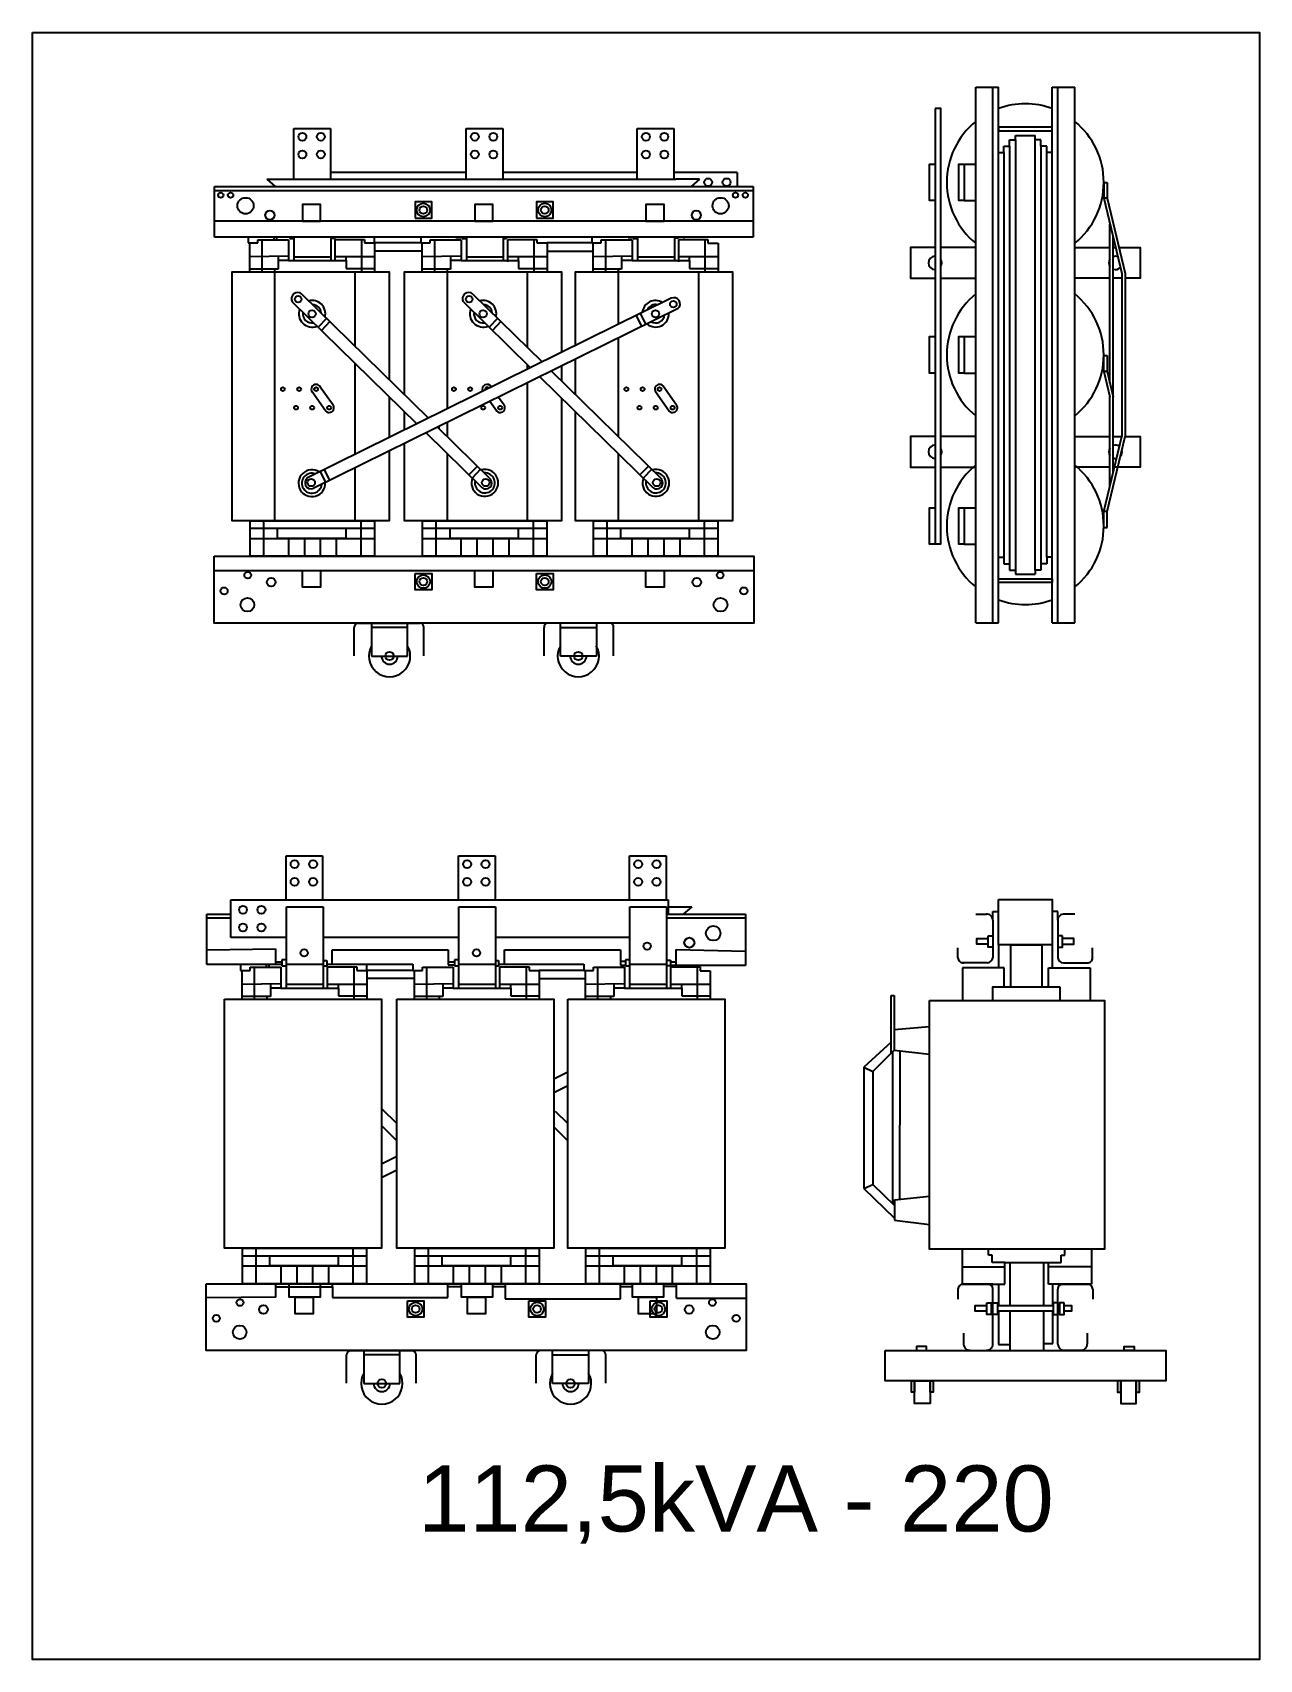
# Model space of a CAD drawing. Header units: millimetres. Extents: x 18098 to 54149, y 8095 to 18524.
# Drawn here: x 21424 to 23988, y 15127 to 18524 of the extents above; entities that cross this region are included whole.
import ezdxf

# ---------------------------------------------------------------- set-up
doc = ezdxf.new("R2010")
doc.units = ezdxf.units.MM
for name, color, linetype in [('BOBINA', 2, 'Continuous'), ('CULATRA', 1, 'Continuous'), ('DETALHE', 3, 'Continuous'), ('L1', 1, 'Continuous'), ('L2', 2, 'Continuous')]:
    doc.layers.add(name, color=color, linetype=linetype)
doc.styles.get("Standard").update_dxf_attribs({"font": 'arial.ttf'})

msp = doc.modelspace()

# ---------------------------------------------------------------- linework, layer by layer
at = {"layer": 'BOBINA'}
for points in [[(22169.4, 17649.6), (22169.4, 17504), (21841.4, 17504), (21841.4, 18024.2), (22169.4, 18024.2), (22169.4, 17799)], [(22201.7, 17767.3), (22201.7, 18024.2), (22529.7, 18024.2), (22529.7, 17855.7)], [(22558.9, 17870.1), (22558.9, 18024.2), (22886.9, 18024.2), (22886.9, 17504), (22558.9, 17504), (22558.9, 17651.1)], [(22558.9, 17767.3), (22558.9, 17841.7)], [(22529.7, 17827.3), (22529.7, 17796)], [(22169.4, 17763.3), (22169.4, 17728.7)], [(22529.7, 17760.3), (22529.7, 17665.5)], [(22169.4, 17728.7), (22169.4, 17678)], [(22201.7, 17693.9), (22201.7, 17731.6)], [(22558.9, 17651.1), (22558.9, 17731.6)], [(22529.7, 17665.5), (22529.7, 17504), (22201.7, 17504), (22201.7, 17665.5)]]:
    msp.add_lwpolyline(points, dxfattribs=at)
for points in [[(21825.2, 16505.4), (22153.2, 16505.4), (22153.2, 15985.1), (21825.2, 15985.1)], [(22185.5, 16505.4), (22513.5, 16505.4), (22513.5, 15985.1), (22185.5, 15985.1)], [(22542.8, 16505.4), (22870.8, 16505.4), (22870.8, 15985.1), (22542.8, 15985.1)], [(23298.3, 16502.6), (23664, 16502.6), (23664, 15983.3), (23298.3, 15983.3)]]:
    msp.add_lwpolyline(points, close=True, dxfattribs=at)
at = {"layer": 'CULATRA'}
for p, q in [((21913.7, 18217.3), (21931.1, 18201.8)), ((22330.5, 18231.6), (22046.7, 18231.6)), ((22687.7, 18231.6), (22407, 18231.6)), ((22896.2, 18231.6), (22764.3, 18231.6)), ((22817.7, 18217.3), (22768.4, 18217.3)), ((22817.7, 18217.3), (22800.2, 18201.8)), ((22896.2, 18231.6), (22896.2, 18201.8)), ((21804.8, 18096.6), (21804.8, 18201.8)), ((21804.8, 18201.8), (22930.1, 18201.8)), ((21804.8, 18194.1), (22930.1, 18194.1)), ((22930.1, 18201.8), (22930.1, 18096.6)), ((22930.1, 18129.6), (21804.8, 18129.6)), ((22930.1, 18096.6), (21804.8, 18096.6)), ((21875.1, 18096.6), (21875.1, 18084.3)), ((21875.1, 18084.3), (21878.3, 18084.3)), ((21928.9, 18096.6), (21928.9, 18091)), ((21934.3, 18096.6), (21934.3, 18091)), ((21961.8, 18096.6), (21961.8, 18093.8)), ((21961.8, 18093.8), (21971.2, 18093.8)), ((22055.5, 18093.3), (22047.7, 18093.3)), ((22055.5, 18096.6), (22055.5, 18093.3)), ((22139, 18084.3), (22139, 18097.4)), ((22235.4, 18084.3), (22139, 18084.3)), ((22235.4, 18096.6), (22235.4, 18084.3)), ((22235.4, 18084.3), (22238.6, 18084.3)), ((22308.7, 18096.6), (22308.7, 18095.9)), ((22308.7, 18095.9), (22322.1, 18095.9)), ((22322.1, 18096.6), (22322.1, 18093.8)), ((22322.1, 18093.8), (22331.5, 18093.8)), ((22414, 18093), (22408, 18093)), ((22414, 18096.6), (22414, 18093)), ((22592.7, 18084.3), (22499.3, 18084.3)), ((22592.7, 18097.4), (22592.7, 18084.3)), ((22592.7, 18084.3), (22595.9, 18084.3)), ((22668.8, 18096.6), (22668.8, 18095.4)), ((22668.8, 18095.4), (22679.4, 18095.4)), ((22679.4, 18096.6), (22679.4, 18093.8)), ((22679.4, 18093.8), (22688.8, 18093.8)), ((22773.4, 18094), (22765.3, 18094)), ((22773.4, 18096.6), (22773.4, 18094)), ((22785.6, 18094.2), (22785.6, 18096.6)), ((22139, 18068.1), (22238.6, 18068.1)), ((22499.3, 18067.3), (22595.9, 18067.3)), ((21930.2, 18024.2), (21930.2, 17504)), ((22097.8, 18024.2), (22097.8, 17869)), ((22290.5, 18024.2), (22290.5, 17783.5)), ((22458.1, 18024.2), (22458.1, 17866.1)), ((22647.8, 18024.2), (22647.8, 17914)), ((22815.4, 18024.2), (22815.4, 17504)), ((21987.3, 17977.2), (22251.5, 17718.5)), ((22344.6, 17977.2), (22489.1, 17835.7)), ((21967.2, 17961.3), (22227.3, 17706.6)), ((22758.7, 17968.7), (21999, 17594)), ((22772.9, 17947.3), (22010.9, 17571.4)), ((22324.5, 17961.3), (22464.9, 17823.8)), ((22694.1, 17936.8), (22705.4, 17913.9)), ((22038.8, 17926.8), (22021, 17908.6)), ((22045.7, 17920), (22027.9, 17901.8)), ((22396.1, 17926.8), (22378.2, 17908.6)), ((22403, 17920), (22385.2, 17901.8)), ((22685.4, 17932.5), (22696.7, 17909.6)), ((22647.8, 17885.5), (22647.8, 17680.3)), ((22097.8, 17833.4), (22097.8, 17658.6)), ((22458.1, 17830.4), (22458.1, 17820.4)), ((22484.2, 17804.9), (22720.6, 17573.3)), ((22508.4, 17816.8), (22738.8, 17591.2)), ((22036.4, 17733.8), (22008.6, 17773.1)), ((22024.1, 17785.9), (22052.3, 17746.1)), ((22290.5, 17783.5), (22290.5, 17737.7)), ((22381.3, 17785.9), (22383.1, 17783.4)), ((22458.1, 17792), (22458.1, 17661.6)), ((22754, 17733.8), (22726.2, 17773.1)), ((22741.6, 17785.9), (22769.9, 17746.1)), ((22393.7, 17733.8), (22379.8, 17753.4)), ((22398, 17762.4), (22409.6, 17746.1)), ((22270.8, 17699.6), (22381.5, 17591.2)), ((22273.2, 17700.8), (22273.2, 17697.2)), ((22290.5, 17709.3), (22290.5, 17680.3)), ((22246.6, 17687.7), (22363.3, 17573.3)), ((22097.8, 17658.6), (22097.8, 17642.7)), ((22290.5, 17644.6), (22290.5, 17504)), ((22458.1, 17661.6), (22458.1, 17504)), ((22647.8, 17644.6), (22647.8, 17607.3)), ((22025.1, 17607), (22036.5, 17584.2)), ((22033.6, 17611.2), (22045, 17588.4)), ((22097.8, 17614.3), (22097.8, 17504)), ((22353.9, 17618.2), (22336, 17600)), ((22360.6, 17611.6), (22342.8, 17593.4)), ((22647.8, 17607.3), (22647.8, 17504)), ((22711.1, 17618.2), (22693.3, 17600)), ((22717.9, 17611.6), (22700.1, 17593.4)), ((21803.7, 17400.6), (22931.4, 17400.6)), ((22132.8, 17290.6), (22132.8, 17221.8)), ((22208, 17281.3), (22132.8, 17281.3)), ((22208, 17221.8), (22208, 17290.6)), ((22527.1, 17221.8), (22527.1, 17290.6)), ((22527.1, 17281.3), (22602.3, 17281.3)), ((22602.3, 17290.6), (22602.3, 17221.8)), ((22132.8, 17221.8), (22208, 17221.8)), ((22602.3, 17221.8), (22527.1, 17221.8)), ((21788.6, 16577.7), (21788.6, 16682.9)), ((21788.6, 16682.9), (21838.9, 16682.9)), ((22749.1, 16682.9), (22914, 16682.9)), ((22752.2, 16712.7), (22752.2, 16682.9)), ((22752.2, 16698.4), (22801.5, 16698.4)), ((22801.5, 16698.4), (22784, 16682.9)), ((22914, 16682.9), (22914, 16575.3)), ((21788.6, 16675.2), (21838.9, 16675.2)), ((22749.1, 16675.2), (22914, 16675.2)), ((22031.5, 16634.9), (22315.3, 16634.9)), ((22391.8, 16634.9), (22672.6, 16634.9)), ((21788.6, 16608.2), (21931.9, 16610.7)), ((21945.6, 16577.7), (21788.6, 16577.7)), ((21858.9, 16577.7), (21858.9, 16565.4)), ((21912.7, 16577.7), (21912.7, 16572.1)), ((21918.1, 16577.7), (21918.1, 16572.1)), ((21931.9, 16610.7), (21931.9, 16577.7)), ((21931.9, 16583.3), (21945.6, 16583.3)), ((21955, 16587.3), (21945.6, 16587.3)), ((21945.6, 16587.3), (21945.6, 16574.9)), ((22031.5, 16586.2), (22039.3, 16586.2)), ((22039.3, 16586.2), (22039.3, 16574.4)), ((22039.3, 16578.5), (22219.2, 16578.5)), ((22050.1, 16578.5), (22050.1, 16608.3)), ((22050.1, 16608.3), (22292.5, 16608.3)), ((22122.8, 16565.4), (22122.8, 16578.5)), ((22219.2, 16578.5), (22219.2, 16565.4)), ((22292.5, 16608.3), (22292.5, 16577)), ((22292.5, 16583.2), (22305.9, 16583.2)), ((22315.3, 16587.3), (22305.9, 16587.3)), ((22305.9, 16587.3), (22305.9, 16574.9)), ((22391.8, 16585.8), (22397.8, 16585.8)), ((22397.8, 16585.8), (22397.8, 16574.1)), ((22397.8, 16578.5), (22576.5, 16578.5)), ((22410.5, 16578.5), (22410.5, 16608)), ((22410.5, 16608), (22652.6, 16608)), ((22576.5, 16578.5), (22576.5, 16565.4)), ((22652.6, 16608), (22652.6, 16576.5)), ((22663.2, 16583.6), (22652.6, 16583.6)), ((22672.6, 16587.3), (22663.2, 16587.3)), ((22663.2, 16587.3), (22663.2, 16574.9)), ((22749.1, 16587), (22757.2, 16587)), ((22757.2, 16587), (22757.2, 16575.1)), ((22757.2, 16583.3), (22769.4, 16583.3)), ((22769.4, 16575.3), (22769.4, 16609.3)), ((22769.4, 16609.3), (22914, 16605.8)), ((21858.9, 16565.4), (21862.2, 16565.4)), ((21945.6, 16574.9), (21955, 16574.9)), ((22039.3, 16574.4), (22031.5, 16574.4)), ((22219.2, 16565.4), (22122.8, 16565.4)), ((22122.8, 16549.2), (22222.5, 16549.2)), ((22219.2, 16565.4), (22222.5, 16565.4)), ((22292.5, 16577), (22305.9, 16577)), ((22305.9, 16574.9), (22315.3, 16574.9)), ((22397.8, 16574.1), (22391.8, 16574.1)), ((22576.5, 16565.4), (22483.1, 16565.4)), ((22483.1, 16548.4), (22579.7, 16548.4)), ((22576.5, 16565.4), (22579.7, 16565.4)), ((22652.6, 16576.5), (22663.2, 16576.5)), ((22663.2, 16574.9), (22672.6, 16574.9)), ((22757.2, 16575.1), (22749.1, 16575.1)), ((22914, 16575.3), (22757.8, 16575.3)), ((23366.2, 15983.3), (23366.2, 15910.2)), ((23421.8, 15970.5), (23421.8, 15983.3)), ((23429, 15970.5), (23421.8, 15970.5)), ((23429, 15955.2), (23429, 15970.5)), ((23573.7, 15955.2), (23573.7, 15970.5)), ((23573.7, 15970.5), (23580.9, 15970.5)), ((23580.9, 15970.5), (23580.9, 15983.3)), ((23636.5, 15983.3), (23636.5, 15910.2)), ((23366.2, 15946.7), (23455.5, 15946.7)), ((23455.5, 15955.2), (23429, 15955.2)), ((23455.5, 15910.2), (23455.5, 15955.2)), ((23455.5, 15955.2), (23547.2, 15955.2)), ((23466.1, 15955.2), (23466.1, 15865.7)), ((23536.4, 15955.2), (23536.4, 15865.7)), ((23547.2, 15910.2), (23547.2, 15955.2)), ((23547.2, 15955.2), (23573.7, 15955.2)), ((23636.5, 15946.7), (23547.2, 15946.7)), ((21932.4, 15883), (21932.4, 15911.2)), ((21932.4, 15904.9), (21960.5, 15904.9)), ((21960.5, 15904.9), (22051.2, 15904.9)), ((22051.2, 15904.9), (22051.2, 15911.2)), ((22051.2, 15904.9), (22051.2, 15882.1)), ((22291.8, 15882.1), (22291.8, 15911.2)), ((22291.8, 15905.2), (22320.8, 15905.2)), ((22385.6, 15905.5), (22411.6, 15905.5)), ((22411.6, 15911.2), (22411.6, 15879.6)), ((22653, 15879.6), (22653, 15911.2)), ((22653, 15905), (22678.1, 15905)), ((22742.9, 15905.7), (22769.6, 15905.7)), ((22769.6, 15880.9), (22769.6, 15911.2)), ((23442.7, 15910.2), (23442.7, 15865.7)), ((23555.7, 15865.7), (23555.7, 15910.2)), ((21932.4, 15883), (21787.5, 15881.7)), ((22051.2, 15882.1), (22291.8, 15882.1)), ((22411.6, 15879.6), (22653, 15879.6)), ((22769.6, 15880.9), (22915.2, 15880.9)), ((23442.7, 15853.9), (23442.7, 15784.2)), ((23466.1, 15853.9), (23466.1, 15772)), ((23536.4, 15853.9), (23536.4, 15772)), ((23555.7, 15786.1), (23555.7, 15853.9)), ((22116.7, 15771.7), (22116.7, 15702.9)), ((22191.8, 15702.9), (22191.8, 15771.7)), ((22510.9, 15702.9), (22510.9, 15771.7)), ((22586.1, 15771.7), (22586.1, 15702.9)), ((23442.7, 15784.2), (23466.1, 15784.2)), ((23536.4, 15786.1), (23555.7, 15786.1)), ((22191.8, 15762.4), (22116.7, 15762.4)), ((22510.9, 15762.4), (22586.1, 15762.4)), ((22116.7, 15702.9), (22191.8, 15702.9)), ((22586.1, 15702.9), (22510.9, 15702.9))]:
    msp.add_line(p, q, dxfattribs=at)
for points in [[(22223.7, 18136.1), (22258.3, 18136.1), (22258.3, 18169.9), (22223.7, 18169.9)], [(22477.3, 18136.1), (22512, 18136.1), (22512, 18169.9), (22477.3, 18169.9)], [(21803.7, 17430.1), (22931.4, 17430.1), (22931.4, 17290.6), (21803.7, 17290.6)], [(22223.7, 17394.1), (22258.3, 17394.1), (22258.3, 17360.3), (22223.7, 17360.3)], [(22477.3, 17394.1), (22512, 17394.1), (22512, 17360.3), (22477.3, 17360.3)], [(21787.5, 15911.2), (22915.2, 15911.2), (22915.2, 15771.7), (21787.5, 15771.7)], [(22207.5, 15875.2), (22242.1, 15875.2), (22242.1, 15841.4), (22207.5, 15841.4)], [(22461.2, 15875.2), (22495.8, 15875.2), (22495.8, 15841.4), (22461.2, 15841.4)], [(22714.7, 15875.2), (22749.3, 15875.2), (22749.3, 15841.4), (22714.7, 15841.4)], [(23205.4, 15772), (23791.7, 15772), (23791.7, 15708.1), (23205.4, 15708.1)], [(23271, 15772), (23292.3, 15772), (23292.3, 15780), (23271, 15780)], [(23726.1, 15772), (23704.8, 15772), (23704.8, 15780), (23726.1, 15780)], [(23260.4, 15708.1), (23267, 15708.1), (23267, 15684.6), (23260.4, 15684.6)], [(23267, 15708.1), (23299.4, 15708.1), (23299.4, 15661.2), (23267, 15661.2)], [(23299.4, 15708.1), (23306, 15708.1), (23306, 15684.6), (23299.4, 15684.6)], [(23697.8, 15708.1), (23691.2, 15708.1), (23691.2, 15684.6), (23697.8, 15684.6)], [(23730.1, 15708.1), (23697.8, 15708.1), (23697.8, 15661.2), (23730.1, 15661.2)], [(23736.7, 15708.1), (23730.1, 15708.1), (23730.1, 15684.6), (23736.7, 15684.6)]]:
    msp.add_lwpolyline(points, close=True, dxfattribs=at)
for points in [[(23309.8, 18074.6), (23258.5, 18074.6), (23258.5, 18010.6), (23309.8, 18010.6)], [(23394.9, 18074.6), (23322, 18074.6)], [(23601.9, 18074.6), (23675.2, 18074.6)], [(23682.1, 18074.6), (23687.3, 18074.6)], [(23694.1, 18074.6), (23738.3, 18074.6), (23738.3, 18010.6), (23707.2, 18010.6)], [(23322, 18010.6), (23394.9, 18010.6)], [(23675.2, 18010.6), (23601.9, 18010.6)], [(23700.3, 18010.6), (23682.1, 18010.6)], [(23309.8, 17680.3), (23258.5, 17680.3), (23258.5, 17616.4), (23309.8, 17616.4)], [(23394.9, 17680.3), (23322, 17680.3)], [(23601.9, 17680.3), (23675.2, 17680.3)], [(23682.1, 17680.3), (23700.3, 17680.3)], [(23707.2, 17680.3), (23738.3, 17680.3), (23738.3, 17616.4), (23682.1, 17616.4)], [(23322, 17616.4), (23394.9, 17616.4)], [(23675.2, 17616.4), (23601.9, 17616.4)]]:
    msp.add_lwpolyline(points, dxfattribs=at)
for centre, radius in [((21817.7, 18183.9), 5.49), ((21838.3, 18183.9), 5.49), ((21869.5, 18161.9), 16.9), ((22861.9, 18161.9), 16.9), ((22893, 18183.9), 5.49), ((22913.6, 18183.9), 5.49), ((21920.3, 18142.3), 9.51), ((22241, 18153), 14), ((22241, 18153), 8.1), ((22494.6, 18153), 14), ((22494.6, 18153), 8.1), ((22811, 18142.3), 9.51), ((21979.3, 17967), 6.88), ((22336.5, 17967), 6.88), ((22008.4, 17936.4), 7.66), ((22365.7, 17936.4), 7.66), ((22726, 17936.4), 7.66), ((22763.2, 17956.4), 6.88), ((21947.5, 17778.9), 3.94), ((21981.4, 17778.9), 3.94), ((22016.8, 17778.9), 3.94), ((22304.8, 17778.9), 3.94), ((22338.7, 17778.9), 3.94), ((22665.1, 17778.9), 3.94), ((22699, 17778.9), 3.94), ((22734.4, 17778.9), 3.94), ((21974.9, 17740.3), 3.94), ((22008.7, 17740.3), 3.94), ((22044.1, 17740.3), 3.94), ((22366, 17740.3), 3.94), ((22401.4, 17740.3), 3.94), ((22692.4, 17740.3), 3.94), ((22726.3, 17740.3), 3.94), ((22761.7, 17740.3), 3.94), ((22006.6, 17584), 7.9), ((22371.2, 17584), 7.9), ((22728.5, 17584), 7.9), ((21874.1, 17390.6), 7.13), ((22861, 17390.6), 7.13), ((21824.6, 17357.6), 7.5), ((21922.9, 17376), 9), ((22241, 17377.2), 14), ((22241, 17377.2), 8.1), ((22494.6, 17377.2), 14), ((22494.6, 17377.2), 8.1), ((22812.2, 17376), 9), ((22910.5, 17357.6), 7.5), ((21873.4, 17328.8), 14.3), ((22861.7, 17328.8), 14.3), ((22170.4, 17221.8), 8.9), ((22564.7, 17221.8), 8.9), ((22846.5, 16642.8), 15.3), ((22708.4, 16616.1), 7.61), ((22796.6, 16623.2), 10.5), ((21991.8, 16601.8), 7.61), ((22352.1, 16601.8), 7.61), ((21857.9, 15871.8), 7.13), ((21906.7, 15857.1), 9), ((22224.8, 15858.3), 14), ((22224.8, 15858.3), 8.1), ((22478.5, 15858.3), 14), ((22478.5, 15858.3), 8.1), ((22732, 15858.3), 14), ((22732, 15858.3), 8.1), ((22796, 15857.1), 9), ((22844.8, 15871.8), 7.13), ((21808.4, 15838.8), 7.5), ((22894.3, 15838.8), 7.5), ((21857.2, 15809.9), 14.3), ((22845.6, 15809.9), 14.3), ((22154.2, 15702.9), 8.9), ((22548.5, 15702.9), 8.9)]:
    msp.add_circle(centre, radius, dxfattribs=at)
for centre, radius, start, end in [((21978.4, 17967.8), 13, 46.642, 210.024), ((22335.7, 17967.8), 13, 46.642, 210.024), ((22008.4, 17936.4), 27.8, 159.0021, 292.1868), ((22008.4, 17936.4), 27.8, 159.0021, 292.1868), ((22008.4, 17936.4), 19.2, 170.7808, 280.4081), ((22008.4, 17936.4), 27.8, 346.7722, 104.4167), ((22008.4, 17936.4), 27.8, 346.7722, 104.4167), ((22008.4, 17936.4), 19.2, 4.2638, 86.9251), ((22365.7, 17936.4), 27.8, 159.0021, 292.1868), ((22365.7, 17936.4), 27.8, 159.0021, 292.1868), ((22365.7, 17936.4), 19.2, 170.7808, 280.4081), ((22365.7, 17936.4), 27.8, 346.7722, 104.4167), ((22365.7, 17936.4), 27.8, 346.7722, 104.4167), ((22365.7, 17936.4), 19.2, 4.2638, 86.9251), ((22726, 17936.4), 27.8, 57.4747, 175.1192), ((22726, 17936.4), 27.8, 57.4747, 175.1192), ((22726, 17936.4), 27.8, 229.7046, 2.8893), ((22726, 17936.4), 27.8, 229.7046, 2.8893), ((22726, 17936.4), 19.2, 74.9663, 157.6276), ((22764.2, 17956.9), 13, 311.8674, 115.2494), ((22726, 17936.4), 19.2, 241.4833, 351.1106), ((22016.8, 17778.9), 10.1, 26.9095, 215.3387), ((22374.1, 17778.9), 10.1, 26.9095, 205.7743), ((22374.1, 17778.9), 3.94, 27.4774, 205.0295), ((22734.4, 17778.9), 10.1, 26.9095, 215.3387), ((22044.1, 17740.3), 10.1, 210.637, 35.4323), ((22401.4, 17740.3), 10.1, 210.637, 35.4323), ((22761.7, 17740.3), 10.1, 210.637, 35.4323), ((22008.1, 17582.6), 28, 56.8542, 2.7277), ((22008.1, 17582.6), 20.9, 69.111, 353.8189), ((22369.4, 17583.2), 28, 159.3603, 105.2339), ((22369.4, 17583.2), 20.9, 168.2691, 92.9771), ((22726.7, 17583.2), 28, 159.3603, 105.2339), ((22726.7, 17583.2), 20.9, 168.2691, 92.9771), ((22006.4, 17583.5), 12.8, 124.871, 290.4644), ((22371.3, 17583.4), 12.8, 231.6236, 37.217), ((22728.5, 17583.4), 12.8, 231.6236, 37.217), ((22170.4, 17221.8), 43.3, 150.1435, 29.8565), ((22564.7, 17221.8), 43.3, 150.1435, 29.8565), ((22170.4, 17221.8), 17.1, 180, 0), ((22564.7, 17221.8), 17.1, 180, 0), ((22154.2, 15702.9), 43.3, 150.1435, 29.8565), ((22154.2, 15702.9), 17.1, 180, 0), ((22548.5, 15702.9), 43.3, 150.1435, 29.8565), ((22548.5, 15702.9), 17.1, 180, 0)]:
    msp.add_arc(centre, radius, start, end, dxfattribs=at)
at = {"layer": 'DETALHE'}
for p, q in [((22096.6, 17222.4), (22096.6, 17281.3)), ((22104.3, 17290.6), (22234.5, 17290.6)), ((22242.1, 17222.4), (22242.1, 17281.3)), ((22493, 17222.4), (22493, 17281.3)), ((22630.8, 17290.6), (22500.6, 17290.6)), ((22638.5, 17222.4), (22638.5, 17281.3)), ((23394.9, 16683), (23418.3, 16683)), ((23601.9, 16683), (23578.4, 16683)), ((23430.5, 16670), (23430.5, 16591.7)), ((23566.2, 16670), (23566.2, 16591.7)), ((23357.8, 16591.7), (23357.8, 16612.4)), ((23638.9, 16591.7), (23638.9, 16612.4)), ((23418.8, 16581.4), (23366.2, 16581.4)), ((23577.9, 16581.4), (23630.5, 16581.4)), ((23357.8, 15899.9), (23357.8, 15879.2)), ((23366.2, 15910.2), (23455.5, 15910.2)), ((23430.5, 15910.2), (23366.2, 15910.2)), ((23430.5, 15785), (23430.5, 15899.9)), ((23636.5, 15910.2), (23547.2, 15910.2)), ((23630.9, 15910.2), (23547.2, 15910.2)), ((23566.6, 15910.2), (23630.9, 15910.2)), ((23566.6, 15785), (23566.6, 15899.9)), ((23639.3, 15899.9), (23639.3, 15879.2)), ((23369.6, 15807.9), (23369.6, 15785)), ((23627.5, 15807.9), (23627.5, 15785)), ((22080.5, 15703.5), (22080.5, 15762.5)), ((22088.1, 15771.7), (22218.3, 15771.7)), ((22225.9, 15703.5), (22225.9, 15762.5)), ((22476.8, 15703.5), (22476.8, 15762.5)), ((22614.6, 15771.7), (22484.5, 15771.7)), ((22622.3, 15703.5), (22622.3, 15762.5)), ((23381.8, 15772), (23418.3, 15772)), ((23615.3, 15772), (23578.8, 15772))]:
    msp.add_line(p, q, dxfattribs=at)
for centre, radius, start, end in [((22106.1, 17281.3), 9.46, 101.207, 180), ((22232.6, 17281.3), 9.46, 0, 78.793), ((22502.5, 17281.3), 9.46, 101.207, 180), ((22629, 17281.3), 9.46, 0, 78.793), ((23417.6, 16670), 13, 0, 93.3125), ((23579.2, 16670), 13, 86.6875, 180), ((23368.2, 16591.7), 10.4, 180, 277.5762), ((23418.9, 16593.2), 11.8, 269.8365, 352.5873), ((23577.9, 16593.2), 11.8, 187.4127, 270.1635), ((23628.6, 16591.7), 10.4, 262.4238, 0), ((23368.2, 15899.9), 10.4, 82.4238, 180), ((23420.2, 15899.9), 10.4, 0, 97.5762), ((23576.9, 15899.9), 10.4, 82.4238, 180), ((23628.9, 15899.9), 10.4, 0, 97.5762), ((22089.9, 15762.5), 9.46, 101.207, 180), ((22216.4, 15762.5), 9.46, 0, 78.793), ((22486.3, 15762.5), 9.46, 101.207, 180), ((22612.8, 15762.5), 9.46, 0, 78.793), ((23382.5, 15785), 13, 180, 273.3125), ((23417.6, 15785), 13, 266.6875, 0), ((23579.5, 15785), 13, 180, 273.3125), ((23614.6, 15785), 13, 266.6875, 0)]:
    msp.add_arc(centre, radius, start, end, dxfattribs=at)
at = {"layer": 'L1'}
for p, q in [((23394.9, 17291.3), (23394.9, 18409.7)), ((23394.9, 18409.7), (23442.3, 18409.7)), ((23430.5, 17291.3), (23430.5, 18409.7)), ((23442.3, 17291.3), (23442.3, 18409.7)), ((23554.5, 17291.3), (23554.5, 18409.7)), ((23554.5, 18409.7), (23601.9, 18409.7)), ((23566.2, 17291.3), (23566.2, 18409.7)), ((23601.9, 17291.3), (23601.9, 18409.7)), ((21970.2, 18217.3), (21970.2, 18323.5)), ((21970.2, 18323.5), (22046.7, 18323.5)), ((22046.7, 18323.5), (22046.7, 18217.3)), ((22330.5, 18217.3), (22330.5, 18323.5)), ((22330.5, 18323.5), (22407, 18323.5)), ((22407, 18323.5), (22407, 18217.3)), ((22687.7, 18217.3), (22687.7, 18323.5)), ((22687.7, 18323.5), (22764.3, 18323.5)), ((22764.3, 18323.5), (22764.3, 18217.3)), ((23453.6, 18273), (23453.6, 18286.4)), ((23453.6, 18286.4), (23465.7, 18286.4)), ((23465.7, 18286.4), (23465.7, 18299.8)), ((23465.7, 18299.8), (23477.8, 18299.8)), ((23465.7, 18286.4), (23465.7, 17414.6)), ((23477.8, 18299.8), (23477.8, 18308.3)), ((23477.8, 18308.3), (23519, 18308.3)), ((23477.8, 18299.8), (23477.8, 17401.1)), ((23519, 18299.8), (23519, 18308.3)), ((23531.1, 18299.8), (23519, 18299.8)), ((23519, 17401.1), (23519, 18299.8)), ((23531.1, 18286.4), (23531.1, 18299.8)), ((23543.1, 18286.4), (23531.1, 18286.4)), ((23531.1, 18286.4), (23531.1, 17414.6)), ((23543.1, 18273), (23543.1, 18286.4)), ((23370.9, 18249), (23394.9, 18249)), ((23442.1, 18273), (23453.6, 18273)), ((23453.6, 18273), (23453.6, 17428)), ((23554.7, 18273), (23543.1, 18273)), ((23543.1, 17428), (23543.1, 18273)), ((21913.7, 18217.3), (22768.4, 18217.3)), ((23662.4, 18210.8), (23662.4, 18177.8)), ((23662.4, 18210.8), (23669.2, 18210.8)), ((23669.2, 18210.8), (23669.2, 18177.8)), ((23662.4, 18177.8), (23700.3, 18020.8)), ((23669.2, 18177.8), (23662.4, 18177.8)), ((23669.2, 18177.8), (23707.2, 18020.6)), ((23370.9, 18172.6), (23394.9, 18172.6)), ((23675.2, 17791.4), (23675.2, 18123.5)), ((21878.3, 18024.2), (21878.3, 18084.3)), ((21878.3, 18084.3), (21895.2, 18084.3)), ((21895.2, 18084.3), (21895.2, 18091)), ((21895.2, 18091), (21959.4, 18091)), ((21895.2, 18084.3), (21895.2, 18084.3)), ((21903.6, 18091), (21903.6, 18024.2)), ((21959.4, 18091), (21959.4, 18084.3)), ((21959.4, 18084.3), (21959.4, 18047.3)), ((21971.2, 18047.3), (21971.2, 18096.6)), ((22047.7, 18096.6), (22047.7, 18047.3)), ((22056.8, 18047.3), (22056.8, 18091.4)), ((22056.8, 18091.4), (22117.9, 18091.4)), ((22111.7, 18091.4), (22111.7, 18024.2)), ((22117.9, 18091.4), (22117.9, 18084.3)), ((22117.9, 18084.3), (22139, 18084.3)), ((22139, 18084.3), (22139, 18024.2)), ((22238.6, 18024.2), (22238.6, 18084.3)), ((22238.6, 18084.3), (22255.5, 18084.3)), ((22255.5, 18084.3), (22255.5, 18091)), ((22255.5, 18091), (22319.7, 18091)), ((22255.5, 18084.3), (22255.5, 18084.3)), ((22263.9, 18091), (22263.9, 18024.2)), ((22319.7, 18091), (22319.7, 18084.3)), ((22319.7, 18084.3), (22319.7, 18047.3)), ((22331.5, 18047.3), (22331.5, 18096.6)), ((22408, 18096.6), (22408, 18047.3)), ((22417.1, 18044.7), (22417.1, 18091.4)), ((22417.1, 18091.4), (22478.2, 18091.4)), ((22472, 18091.4), (22472, 18024.2)), ((22478.2, 18091.4), (22478.2, 18084.3)), ((22478.2, 18084.3), (22499.3, 18084.3)), ((22499.3, 18084.3), (22499.3, 18024.2)), ((22595.9, 18024.2), (22595.9, 18084.3)), ((22595.9, 18084.3), (22612.7, 18084.3)), ((22612.7, 18084.3), (22612.7, 18091)), ((22612.7, 18091), (22677, 18091)), ((22612.7, 18084.3), (22612.7, 18084.3)), ((22621.1, 18091), (22621.1, 18024.2)), ((22677, 18091), (22677, 18084.3)), ((22677, 18084.3), (22677, 18047.3)), ((22688.8, 18047.3), (22688.8, 18096.6)), ((22765.3, 18096.6), (22765.3, 18047.3)), ((22774.4, 18044.7), (22774.4, 18091.4)), ((22774.4, 18091.4), (22835.5, 18091.4)), ((22829.3, 18091.4), (22829.3, 18024.2)), ((22835.5, 18091.4), (22835.5, 18083.6)), ((22835.5, 18083.6), (22856.6, 18083.6)), ((22856.6, 18083.6), (22856.6, 18024.2)), ((23682.1, 17763), (23682.1, 18096.4)), ((21878.3, 18055.8), (21959.4, 18057.1)), ((21937.6, 18056.8), (21937.6, 18029.6)), ((21959.4, 18047.3), (21937.6, 18047.3)), ((21959.4, 18047.3), (22079.5, 18047.3)), ((21971.2, 18055.6), (22047.7, 18055.6)), ((22056.8, 18055.7), (22139, 18055.7)), ((22079.5, 18047.3), (22079.5, 18055.7)), ((22079.5, 18047.3), (22079.5, 18031)), ((22238.6, 18055.8), (22319.7, 18057.1)), ((22297.9, 18056.8), (22297.9, 18029.6)), ((22319.7, 18047.3), (22297.9, 18047.3)), ((22319.7, 18047.3), (22439.9, 18047.3)), ((22331.5, 18055.6), (22408, 18055.6)), ((22417.1, 18055.7), (22499.3, 18055.7)), ((22439.9, 18047.3), (22439.9, 18055.7)), ((22439.9, 18047.3), (22439.9, 18031)), ((22595.9, 18055.8), (22677, 18057.1)), ((22655.2, 18056.8), (22655.2, 18029.6)), ((22677, 18047.3), (22655.2, 18047.3)), ((22677, 18047.3), (22797.1, 18047.3)), ((22688.8, 18055.6), (22765.3, 18055.6)), ((22774.4, 18055.7), (22856.6, 18055.7)), ((22797.1, 18047.3), (22797.1, 18055.7)), ((22797.1, 18047.3), (22797.1, 18031)), ((21937.6, 18029.6), (21878.3, 18029.6)), ((21930.2, 18029.6), (21930.2, 18024.2)), ((22079.5, 18031), (22139, 18031)), ((22297.9, 18029.6), (22238.6, 18029.6)), ((22290.5, 18029.6), (22290.5, 18024.2)), ((22439.9, 18031), (22499.3, 18031)), ((22655.2, 18029.6), (22595.9, 18029.6)), ((22647.8, 18029.6), (22647.8, 18024.2)), ((22797.1, 18031), (22856.6, 18031)), ((23700.3, 18020.8), (23700.3, 17680.2)), ((23707.2, 18020.6), (23707.2, 17680.3)), ((23370.9, 17888.7), (23394.9, 17888.7)), ((23662.4, 17816.2), (23662.4, 17849.2)), ((23662.4, 17849.2), (23669.2, 17849.2)), ((23669.2, 17849.2), (23669.2, 17816.2)), ((23370.9, 17812.3), (23394.9, 17812.3)), ((23662.4, 17816.2), (23675.2, 17763.2)), ((23669.2, 17816.2), (23662.4, 17816.2)), ((23669.2, 17816.2), (23682.1, 17763)), ((23675.2, 17576.2), (23675.2, 17763.2)), ((23682.1, 17604.6), (23682.1, 17763)), ((23662.4, 17523.2), (23700.3, 17680.2)), ((23669.2, 17523.2), (23707.2, 17680.3)), ((23370.9, 17531.5), (23394.9, 17531.5)), ((23662.4, 17490.2), (23662.4, 17523.2)), ((23669.2, 17523.2), (23662.4, 17523.2)), ((23669.2, 17490.2), (23669.2, 17523.2)), ((21879.1, 17488.5), (22138.7, 17488.5)), ((21879.1, 17467.1), (22138.7, 17467.1)), ((21959.1, 17467.1), (21959.1, 17430.1)), ((21992.4, 17467.1), (21992.4, 17430.1)), ((22025.7, 17467.1), (22025.7, 17430.1)), ((22059, 17467.1), (22059, 17430.1)), ((22239.4, 17488.5), (22499, 17488.5)), ((22239.4, 17467.1), (22499, 17467.1)), ((22319.5, 17467.1), (22319.5, 17430.1)), ((22352.8, 17467.1), (22352.8, 17430.1)), ((22386.1, 17467.1), (22386.1, 17430.1)), ((22419.4, 17467.1), (22419.4, 17430.1)), ((22596.6, 17488.5), (22856.2, 17488.5)), ((22596.6, 17467.1), (22856.2, 17467.1)), ((22676.7, 17467.1), (22676.7, 17430.1)), ((22710, 17467.1), (22710, 17430.1)), ((22743.3, 17467.1), (22743.3, 17430.1)), ((22776.6, 17467.1), (22776.6, 17430.1)), ((23662.4, 17490.2), (23669.2, 17490.2)), ((23370.9, 17455), (23394.9, 17455)), ((23442.1, 17428), (23453.6, 17428)), ((23453.6, 17428), (23453.6, 17414.6)), ((23554.7, 17428), (23543.1, 17428)), ((23543.1, 17428), (23543.1, 17414.6)), ((23453.6, 17414.6), (23465.7, 17414.6)), ((23465.7, 17414.6), (23465.7, 17401.1)), ((23465.7, 17401.1), (23477.8, 17401.1)), ((23477.8, 17401.1), (23477.8, 17392.7)), ((23519, 17401.1), (23519, 17392.7)), ((23531.1, 17401.1), (23519, 17401.1)), ((23543.1, 17414.6), (23531.1, 17414.6)), ((23531.1, 17414.6), (23531.1, 17401.1)), ((23477.8, 17392.7), (23519, 17392.7)), ((23394.9, 17291.3), (23442.3, 17291.3)), ((23554.5, 17291.3), (23601.9, 17291.3)), ((21954, 16712.7), (21954, 16804.6)), ((21954, 16804.6), (22030.5, 16804.6)), ((22030.5, 16804.6), (22030.5, 16712.7)), ((22314.3, 16712.7), (22314.3, 16804.6)), ((22314.3, 16804.6), (22390.8, 16804.6)), ((22390.8, 16804.6), (22390.8, 16712.7)), ((22671.5, 16712.7), (22671.5, 16804.6)), ((22671.5, 16804.6), (22748.1, 16804.6)), ((22748.1, 16804.6), (22748.1, 16712.7)), ((21838.9, 16634.1), (21838.9, 16712.7)), ((21838.9, 16712.7), (22752.2, 16712.7)), ((21955, 16528.4), (21955, 16698.4)), ((21955, 16698.4), (22031.5, 16698.4)), ((22031.5, 16698.4), (22031.5, 16528.4)), ((22315.3, 16528.4), (22315.3, 16698.4)), ((22315.3, 16698.4), (22391.8, 16698.4)), ((22391.8, 16698.4), (22391.8, 16528.4)), ((22672.6, 16528.4), (22672.6, 16698.4)), ((22672.6, 16698.4), (22749.1, 16698.4)), ((22749.1, 16698.4), (22749.1, 16528.4)), ((23430.5, 16670), (23430.5, 16688.2)), ((23430.5, 16688.2), (23442.3, 16688.2)), ((23566.2, 16688.2), (23554.5, 16688.2)), ((23566.2, 16670), (23566.2, 16688.2)), ((21955, 16634.1), (21838.9, 16634.1)), ((23442.3, 16618.9), (23442.3, 16571)), ((23554.5, 16618.9), (23554.5, 16571)), ((21955, 16578.5), (22031.5, 16578.5)), ((22315.3, 16578.5), (22391.8, 16578.5)), ((22672.6, 16578.5), (22749.1, 16578.5)), ((21862.2, 16505.4), (21862.2, 16565.4)), ((21862.2, 16565.4), (21879, 16565.4)), ((21879, 16565.4), (21879, 16572.1)), ((21879, 16572.1), (21943.2, 16572.1)), ((21879, 16565.4), (21879, 16565.4)), ((21887.4, 16572.1), (21887.4, 16505.4)), ((21943.2, 16572.1), (21943.2, 16565.4)), ((21943.2, 16565.4), (21943.2, 16528.4)), ((22040.7, 16528.4), (22040.7, 16572.5)), ((22040.7, 16572.5), (22101.7, 16572.5)), ((22095.5, 16572.5), (22095.5, 16505.4)), ((22101.7, 16572.5), (22101.7, 16565.4)), ((22101.7, 16565.4), (22122.8, 16565.4)), ((22122.8, 16565.4), (22122.8, 16505.4)), ((22222.5, 16505.4), (22222.5, 16565.4)), ((22222.5, 16565.4), (22239.3, 16565.4)), ((22239.3, 16565.4), (22239.3, 16572.1)), ((22239.3, 16572.1), (22303.5, 16572.1)), ((22239.3, 16565.4), (22239.3, 16565.4)), ((22247.7, 16572.1), (22247.7, 16505.4)), ((22303.5, 16572.1), (22303.5, 16565.4)), ((22303.5, 16565.4), (22303.5, 16528.4)), ((22401, 16525.8), (22401, 16572.5)), ((22401, 16572.5), (22462.1, 16572.5)), ((22455.8, 16572.5), (22455.8, 16505.4)), ((22462.1, 16572.5), (22462.1, 16565.4)), ((22462.1, 16565.4), (22483.1, 16565.4)), ((22483.1, 16565.4), (22483.1, 16505.4)), ((22579.7, 16505.4), (22579.7, 16565.4)), ((22579.7, 16565.4), (22596.5, 16565.4)), ((22596.5, 16565.4), (22596.5, 16572.1)), ((22596.5, 16572.1), (22660.8, 16572.1)), ((22596.5, 16565.4), (22596.5, 16565.4)), ((22604.9, 16572.1), (22604.9, 16505.4)), ((22660.8, 16572.1), (22660.8, 16565.4)), ((22660.8, 16565.4), (22660.8, 16528.4)), ((22758.2, 16525.8), (22758.2, 16572.5)), ((22758.2, 16572.5), (22819.3, 16572.5)), ((22813.1, 16572.5), (22813.1, 16505.4)), ((22819.3, 16572.5), (22819.3, 16564.7)), ((22819.3, 16564.7), (22840.4, 16564.7)), ((22840.4, 16564.7), (22840.4, 16505.4)), ((23454.4, 16571), (23367.4, 16571)), ((23367.4, 16571), (23367.4, 16502.6)), ((23454.4, 16530.5), (23454.4, 16571)), ((23546.6, 16530.5), (23546.6, 16571)), ((23546.6, 16571), (23633.6, 16571)), ((23633.6, 16571), (23633.6, 16502.6)), ((21862.2, 16536.9), (21943.2, 16538.3)), ((21921.4, 16510.7), (21862.2, 16510.7)), ((21914, 16510.7), (21914, 16505.4)), ((21921.4, 16537.9), (21921.4, 16510.7)), ((21943.2, 16528.4), (21921.4, 16528.4)), ((21943.2, 16528.4), (22063.4, 16528.4)), ((21955, 16536.7), (22031.5, 16536.7)), ((22040.7, 16536.8), (22122.8, 16536.8)), ((22063.4, 16528.4), (22063.4, 16536.8)), ((22063.4, 16528.4), (22063.4, 16512.1)), ((22063.4, 16512.1), (22122.8, 16512.1)), ((22222.5, 16536.9), (22303.5, 16538.3)), ((22281.7, 16510.7), (22222.5, 16510.7)), ((22274.3, 16510.7), (22274.3, 16505.4)), ((22281.7, 16537.9), (22281.7, 16510.7)), ((22303.5, 16528.4), (22281.7, 16528.4)), ((22303.5, 16528.4), (22423.7, 16528.4)), ((22315.3, 16536.7), (22391.8, 16536.7)), ((22401, 16536.8), (22483.1, 16536.8)), ((22423.7, 16528.4), (22423.7, 16536.8)), ((22423.7, 16528.4), (22423.7, 16512.1)), ((22423.7, 16512.1), (22483.1, 16512.1)), ((22579.7, 16536.9), (22660.8, 16538.3)), ((22639, 16510.7), (22579.7, 16510.7)), ((22631.6, 16510.7), (22631.6, 16505.4)), ((22639, 16537.9), (22639, 16510.7)), ((22660.8, 16528.4), (22639, 16528.4)), ((22660.8, 16528.4), (22780.9, 16528.4)), ((22672.6, 16536.7), (22749.1, 16536.7)), ((22758.2, 16536.8), (22840.4, 16536.8)), ((22780.9, 16528.4), (22780.9, 16536.8)), ((22780.9, 16528.4), (22780.9, 16512.1)), ((22780.9, 16512.1), (22840.4, 16512.1)), ((23217.9, 16392), (23217.9, 16512.7)), ((23217.9, 16512.7), (23224.8, 16512.7)), ((23224.8, 16512.7), (23224.8, 16398.9)), ((23298.3, 16447.4), (23224.8, 16441)), ((23217.9, 16415.2), (23161.2, 16363.1)), ((23179.7, 16353.9), (23224.8, 16398.9)), ((23221.2, 16395.3), (23221.2, 16078.2)), ((23224.8, 16398.9), (23298.3, 16390.4)), ((23236, 16397.6), (23235.7, 16087.6)), ((22542.8, 16352.8), (22513.5, 16338.3)), ((23161.2, 16363.1), (23161.2, 16110)), ((23161.2, 16363.1), (23179.7, 16353.9)), ((23161.2, 16363.1), (23161.2, 16110)), ((23180.1, 16354.3), (23180.1, 16118)), ((22542.8, 16324.3), (22513.5, 16309.9)), ((22153.2, 16277.1), (22185.5, 16245.4)), ((22153.2, 16241.4), (22185.5, 16209.8)), ((22513.5, 16238.4), (22542.8, 16209.8)), ((22516, 16271.7), (22542.8, 16245.4)), ((22185.5, 16176.5), (22153.2, 16160.6)), ((22185.5, 16148.1), (22153.2, 16132.2)), ((23161.2, 16110), (23180.1, 16118)), ((23161.2, 16110), (23225.3, 16047.9)), ((23180.1, 16118), (23225.3, 16074.2)), ((23225.3, 16086.6), (23298.3, 16093.6)), ((23225.3, 16086.6), (23225.3, 16043.6)), ((23225.3, 16043.6), (23298.3, 16034.9)), ((21862.9, 15969.6), (22122.5, 15969.6)), ((22223.2, 15969.6), (22482.8, 15969.6)), ((22580.4, 15969.6), (22840, 15969.6)), ((21862.9, 15948.2), (22122.5, 15948.2)), ((21943, 15948.2), (21943, 15911.2)), ((21976.3, 15948.2), (21976.3, 15911.2)), ((22009.6, 15948.2), (22009.6, 15911.2)), ((22042.9, 15948.2), (22042.9, 15911.2)), ((22223.2, 15948.2), (22482.8, 15948.2)), ((22303.3, 15948.2), (22303.3, 15911.2)), ((22336.6, 15948.2), (22336.6, 15911.2)), ((22369.9, 15948.2), (22369.9, 15911.2)), ((22403.2, 15948.2), (22403.2, 15911.2)), ((22580.4, 15948.2), (22840, 15948.2)), ((22660.5, 15948.2), (22660.5, 15911.2)), ((22693.8, 15948.2), (22693.8, 15911.2)), ((22727.1, 15948.2), (22727.1, 15911.2)), ((22760.4, 15948.2), (22760.4, 15911.2))]:
    msp.add_line(p, q, dxfattribs=at)
for points in [[(21424.5, 18523.6), (23987.6, 18523.6), (23987.6, 15126.5), (21424.5, 15126.5)], [(23309.8, 18365.2), (23309.8, 17456), (23322, 17456), (23322, 18365.2)], [(23442.3, 18318.3), (23554.5, 18318.3), (23554.5, 18325.7), (23442.3, 18325.7)], [(23309.8, 18249), (23309.8, 18172.6), (23298.3, 18172.6), (23298.3, 18249)], [(23370.9, 18249), (23370.9, 18172.6), (23359.3, 18172.6), (23359.3, 18249)], [(21988.4, 18129.6), (22026.1, 18129.6), (22026.1, 18164.7), (21988.4, 18164.7)], [(22348.7, 18129.6), (22386.4, 18129.6), (22386.4, 18164.7), (22348.7, 18164.7)], [(22706, 18129.6), (22743.7, 18129.6), (22743.7, 18164.7), (22706, 18164.7)], [(23309.8, 17888.7), (23309.8, 17812.3), (23298.3, 17812.3), (23298.3, 17888.7)], [(23370.9, 17888.7), (23370.9, 17812.3), (23359.3, 17812.3), (23359.3, 17888.7)], [(23309.8, 17531.5), (23309.8, 17455), (23298.3, 17455), (23298.3, 17531.5)], [(23370.9, 17531.5), (23370.9, 17455), (23359.3, 17455), (23359.3, 17531.5)], [(21879.1, 17504), (22138.7, 17504), (22138.7, 17430.1), (21879.1, 17430.1)], [(21907, 17430.1), (21879.1, 17430.1), (21879.1, 17504), (21907, 17504)], [(22138.7, 17430.1), (22110.7, 17430.1), (22110.7, 17504), (22138.7, 17504)], [(22239.4, 17504), (22499, 17504), (22499, 17430.1), (22239.4, 17430.1)], [(22267.3, 17430.1), (22239.4, 17430.1), (22239.4, 17504), (22267.3, 17504)], [(22499, 17430.1), (22471, 17430.1), (22471, 17504), (22499, 17504)], [(22596.6, 17504), (22856.2, 17504), (22856.2, 17430.1), (22596.6, 17430.1)], [(22624.5, 17430.1), (22596.6, 17430.1), (22596.6, 17504), (22624.5, 17504)], [(22856.2, 17430.1), (22828.3, 17430.1), (22828.3, 17504), (22856.2, 17504)], [(21936.3, 17488.5), (22078.9, 17488.5), (22078.9, 17467.1), (21936.3, 17467.1)], [(22296.6, 17488.5), (22439.2, 17488.5), (22439.2, 17467.1), (22296.6, 17467.1)], [(22653.8, 17488.5), (22796.5, 17488.5), (22796.5, 17467.1), (22653.8, 17467.1)], [(21988.4, 17400.6), (22026.1, 17400.6), (22026.1, 17365.5), (21988.4, 17365.5)], [(22348.7, 17400.6), (22386.4, 17400.6), (22386.4, 17365.5), (22348.7, 17365.5)], [(22706, 17400.6), (22743.7, 17400.6), (22743.7, 17365.5), (22706, 17365.5)], [(23442.3, 17382.7), (23554.5, 17382.7), (23554.5, 17375.3), (23442.3, 17375.3)], [(23442.3, 16713.7), (23554.5, 16713.7), (23554.5, 16618.9), (23442.3, 16618.9)], [(23420.9, 16637.5), (23430.5, 16637.5), (23430.5, 16613.5), (23420.9, 16613.5)], [(23468.2, 16618.9), (23532.9, 16618.9), (23532.9, 16530.5), (23468.2, 16530.5)], [(23575.8, 16637.5), (23566.2, 16637.5), (23566.2, 16613.5), (23575.8, 16613.5)], [(23571, 16530.5), (23429.9, 16530.5), (23429.9, 16502.6), (23571, 16502.6)], [(21862.9, 15985.1), (22122.5, 15985.1), (22122.5, 15911.2), (21862.9, 15911.2)], [(21890.8, 15911.2), (21862.9, 15911.2), (21862.9, 15985.1), (21890.8, 15985.1)], [(21920.1, 15969.6), (22062.7, 15969.6), (22062.7, 15948.2), (21920.1, 15948.2)], [(22122.5, 15911.2), (22094.6, 15911.2), (22094.6, 15985.1), (22122.5, 15985.1)], [(22223.2, 15985.1), (22482.8, 15985.1), (22482.8, 15911.2), (22223.2, 15911.2)], [(22251.1, 15911.2), (22223.2, 15911.2), (22223.2, 15985.1), (22251.1, 15985.1)], [(22280.4, 15969.6), (22423, 15969.6), (22423, 15948.2), (22280.4, 15948.2)], [(22482.8, 15911.2), (22454.9, 15911.2), (22454.9, 15985.1), (22482.8, 15985.1)], [(22580.4, 15985.1), (22840, 15985.1), (22840, 15911.2), (22580.4, 15911.2)], [(22608.4, 15911.2), (22580.4, 15911.2), (22580.4, 15985.1), (22608.4, 15985.1)], [(22637.7, 15969.6), (22780.3, 15969.6), (22780.3, 15948.2), (22637.7, 15948.2)], [(22840, 15911.2), (22812.1, 15911.2), (22812.1, 15985.1), (22840, 15985.1)], [(21960.5, 15911.2), (22025.3, 15911.2), (22025.3, 15883), (21960.5, 15883)], [(22320.8, 15911.2), (22385.6, 15911.2), (22385.6, 15883), (22320.8, 15883)], [(22678.1, 15911.2), (22742.9, 15911.2), (22742.9, 15883), (22678.1, 15883)], [(21972.8, 15883), (22010.4, 15883), (22010.4, 15848), (21972.8, 15848)], [(22333.1, 15883), (22370.7, 15883), (22370.7, 15848), (22333.1, 15848)], [(22690.3, 15883), (22728, 15883), (22728, 15848), (22690.3, 15848)], [(23417.8, 15871.1), (23427.4, 15871.1), (23427.4, 15847.1), (23417.8, 15847.1)], [(23430.5, 15871.1), (23440.2, 15871.1), (23440.2, 15847.1), (23430.5, 15847.1)], [(23566.6, 15871.1), (23556.9, 15871.1), (23556.9, 15847.1), (23566.6, 15847.1)], [(23579.3, 15871.1), (23569.7, 15871.1), (23569.7, 15847.1), (23579.3, 15847.1)]]:
    msp.add_lwpolyline(points, close=True, dxfattribs=at)
for points in [[(23420.9, 16620.3), (23397.1, 16620.3), (23397.1, 16632.1), (23420.9, 16632.1)], [(23575.8, 16620.3), (23599.7, 16620.3), (23599.7, 16632.1), (23575.8, 16632.1)], [(23417.8, 15853.9), (23393.9, 15853.9), (23393.9, 15865.7), (23417.8, 15865.7)], [(23427.4, 15865.7), (23430.5, 15865.7)], [(23440.2, 15865.7), (23556.9, 15865.7)], [(23566.6, 15865.7), (23569.7, 15865.7)], [(23579.3, 15865.7), (23594.9, 15865.7), (23594.9, 15853.9), (23579.3, 15853.9)], [(23430.5, 15853.9), (23427.4, 15853.9)], [(23556.9, 15853.9), (23440.2, 15853.9)], [(23569.7, 15853.9), (23566.6, 15853.9)]]:
    msp.add_lwpolyline(points, dxfattribs=at)
for centre in [(21988.2, 18306), (22026.8, 18306), (22348.5, 18306), (22387.1, 18306), (22705.8, 18306), (22744.3, 18306), (21988.2, 18269.1), (22026.8, 18269.1), (22348.5, 18269.1), (22387.1, 18269.1), (22705.8, 18269.1), (22744.3, 18269.1), (22835.9, 18210.9), (22874.4, 18210.9), (21972, 16787.1), (22010.6, 16787.1), (22332.3, 16787.1), (22370.9, 16787.1), (22689.6, 16787.1), (22728.1, 16787.1), (21972, 16750.2), (22010.6, 16750.2), (22332.3, 16750.2), (22370.9, 16750.2), (22689.6, 16750.2), (22728.1, 16750.2), (21864.1, 16692), (21902.6, 16692), (21864.1, 16655.1), (21902.6, 16655.1)]:
    msp.add_circle(centre, 8.25, dxfattribs=at)
for centre, start, end in [((23310, 18042.6), 91.0013, 268.9987), ((23310, 18042.6), 329.5562, 30.4438), ((23686.7, 18042.6), 146.0262, 213.9738), ((23686.7, 18042.6), 67.9816, 109.6059), ((23686.7, 18042.6), 250.3941, 319.1922), ((23310, 17648.3), 91.0013, 268.9987), ((23310, 17648.3), 329.5562, 30.4438), ((23686.7, 17648.3), 146.0262, 213.9738), ((23686.7, 17648.3), 52.0897, 109.6059), ((23686.7, 17648.3), 250.3941, 280.7365), ((23686.7, 17648.3), 319.1036, 13.7227)]:
    msp.add_arc(centre, 13.9, start, end, dxfattribs=at)
at = {"layer": 'L2'}
for centre, start, end in [((23498.4, 18210.8), 70.0002, 109.9998), ((23498.4, 18210.8), 129.1269, 230.8731), ((23498.4, 18210.8), 309.1269, 50.8731), ((23498.4, 17850.5), 129.1269, 230.8731), ((23498.4, 17850.5), 309.1269, 50.8731), ((23498.4, 17493.2), 129.1269, 230.8731), ((23498.4, 17493.2), 309.1269, 50.8731), ((23498.4, 17493.2), 250.0002, 289.9998)]:
    msp.add_arc(centre, 164, start, end, dxfattribs=at)

# ---------------------------------------------------------------- texts
at = {"layer": 'L1'}
msp.add_text('112,5kVA - 220', height=137.922, dxfattribs=at).set_placement((22229.9, 15393.7))

doc.saveas('drawing.dxf')
